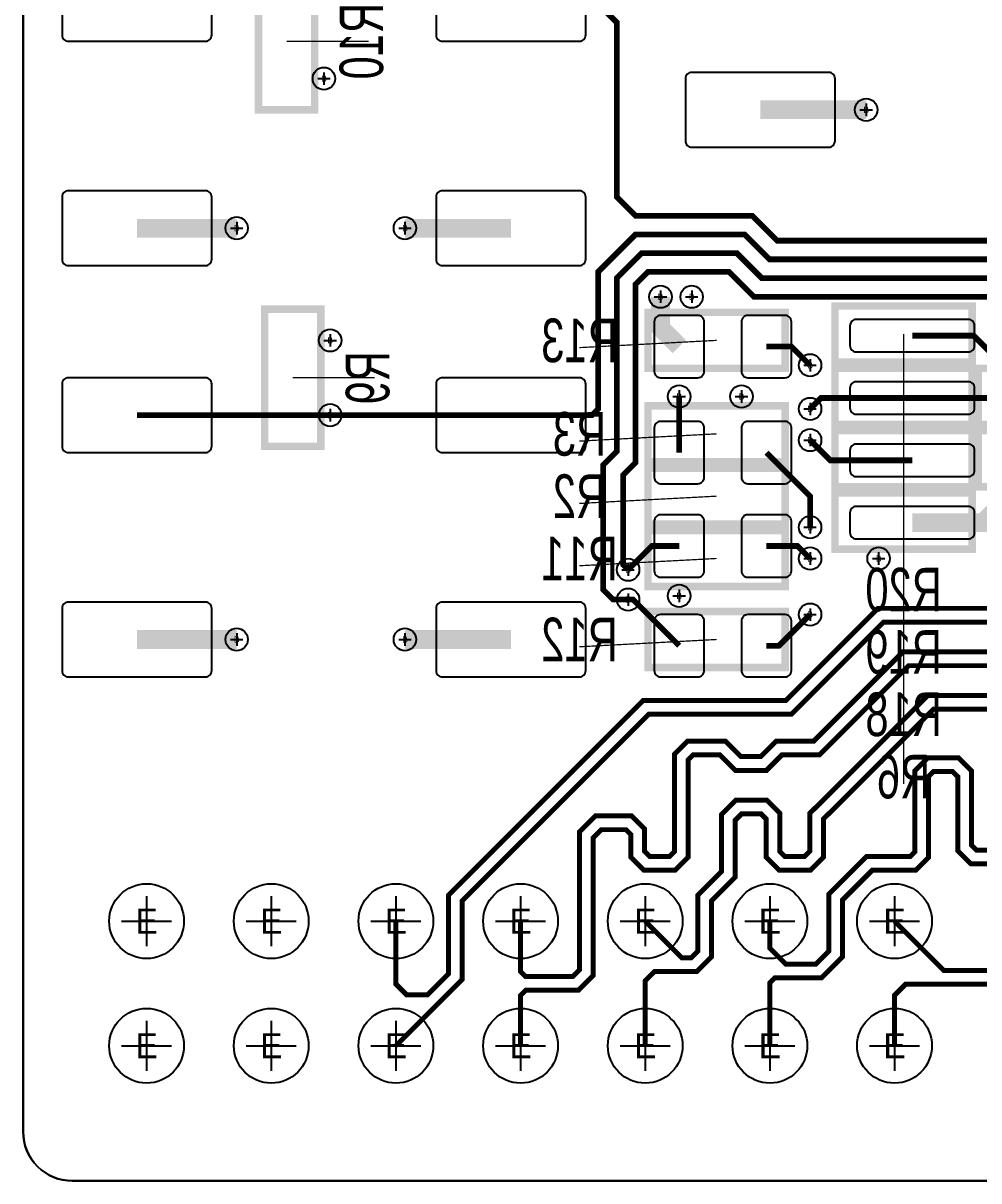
# Model space of a CAD drawing. Extents: x 9975 to 15325, y 4646 to 10805.
# Drawn here: x 10079 to 10845, y 4646 to 5575 of the extents above; entities that cross this region are included whole.
import ezdxf
from ezdxf.enums import TextEntityAlignment as Align

# ---------------------------------------------------------------- set-up
doc = ezdxf.new("R2010")
doc.units = 0
doc.layers.add('LX16-DDR', color=9, linetype='CONTINUOUS')

# ---------------------------------------------------------------- blocks, each defined once
blk = doc.blocks.new('FIGURE_CROSS')
for points in [[(0, 0.5), (0, -0.5)], [(-0.5, 0), (0.5, 0)]]:
    blk.add_lwpolyline(points)

msp = doc.modelspace()

# ---------------------------------------------------------------- linework, layer by layer
at = {"layer": 'LX16-DDR'}
for points in [[(10118.09, 4645.66), (13346.43, 4645.66, 0.414214), (13385.8, 4685.03), (13385.8, 7244.08, 0.414214), (13346.43, 7283.45), (10118.09, 7283.45, 0.414214), (10078.72, 7244.08), (10078.72, 4685.03, 0.414214)], [(10078.72, 7244.08, -0.414214), (10118.09, 7283.45), (13346.43, 7283.45, -0.414214), (13385.8, 7244.08), (13385.8, 4685.03, -0.414214), (13346.43, 4645.66), (10118.09, 4645.66, -0.414214), (10078.72, 4685.03)], [(10078.72, 4685.03), (10078.72, 7244.08, -0.414214), (10118.09, 7283.45), (13346.43, 7283.45, -0.414214), (13385.8, 7244.08), (13385.8, 4685.03, -0.414214), (13346.43, 4645.66), (10118.09, 4645.66, -0.414214)], [(10110, 5615), (10110, 5565, 0.414214), (10115, 5560), (10225, 5560, 0.414214), (10230, 5565), (10230, 5615, 0.414214), (10225, 5620), (10115, 5620, 0.414214)], [(10410, 5615), (10410, 5565, 0.414214), (10415, 5560), (10525, 5560, 0.414214), (10530, 5565), (10530, 5615, 0.414214), (10525, 5620), (10415, 5620, 0.414214)], [(10610, 5530), (10610, 5480, 0.414214), (10615, 5475), (10725, 5475, 0.414214), (10730, 5480), (10730, 5530, 0.414214), (10725, 5535), (10615, 5535, 0.414214)], [(10110, 5435), (10110, 5385, 0.414214), (10115, 5380), (10225, 5380, 0.414214), (10230, 5385), (10230, 5435, 0.414214), (10225, 5440), (10115, 5440, 0.414214)], [(10410, 5435), (10410, 5385, 0.414214), (10415, 5380), (10525, 5380, 0.414214), (10530, 5385), (10530, 5435, 0.414214), (10525, 5440), (10415, 5440, 0.414214)], [(10620, 5340), (10590, 5340, 0.414214), (10585, 5335), (10585, 5295, 0.414214), (10590, 5290), (10620, 5290, 0.414214), (10625, 5295), (10625, 5335, 0.414214)], [(10690, 5340), (10660, 5340, 0.414214), (10655, 5335), (10655, 5295, 0.414214), (10660, 5290), (10690, 5290, 0.414214), (10695, 5295), (10695, 5335, 0.414214)], [(10837, 5336.75), (10747, 5336.75, 0.414214), (10742, 5331.75), (10742, 5315.75, 0.414214), (10747, 5310.75), (10837, 5310.75, 0.414214), (10842, 5315.75), (10842, 5331.75, 0.414214)], [(10110, 5285), (10110, 5235, 0.414214), (10115, 5230), (10225, 5230, 0.414214), (10230, 5235), (10230, 5285, 0.414214), (10225, 5290), (10115, 5290, 0.414214)], [(10410, 5285), (10410, 5235, 0.414214), (10415, 5230), (10525, 5230, 0.414214), (10530, 5235), (10530, 5285, 0.414214), (10525, 5290), (10415, 5290, 0.414214)], [(10837, 5286.75), (10747, 5286.75, 0.414214), (10742, 5281.75), (10742, 5265.75, 0.414214), (10747, 5260.75), (10837, 5260.75, 0.414214), (10842, 5265.75), (10842, 5281.75, 0.414214)], [(10620, 5255), (10590, 5255, 0.414214), (10585, 5250), (10585, 5210, 0.414214), (10590, 5205), (10620, 5205, 0.414214), (10625, 5210), (10625, 5250, 0.414214)], [(10690, 5255), (10660, 5255, 0.414214), (10655, 5250), (10655, 5210, 0.414214), (10660, 5205), (10690, 5205, 0.414214), (10695, 5210), (10695, 5250, 0.414214)], [(10837, 5236.75), (10747, 5236.75, 0.414214), (10742, 5231.75), (10742, 5215.75, 0.414214), (10747, 5210.75), (10837, 5210.75, 0.414214), (10842, 5215.75), (10842, 5231.75, 0.414214)], [(10837, 5186.75), (10747, 5186.75, 0.414214), (10742, 5181.75), (10742, 5165.75, 0.414214), (10747, 5160.75), (10837, 5160.75, 0.414214), (10842, 5165.75), (10842, 5181.75, 0.414214)], [(10620, 5180), (10590, 5180, 0.414214), (10585, 5175), (10585, 5135, 0.414214), (10590, 5130), (10620, 5130, 0.414214), (10625, 5135), (10625, 5175, 0.414214)], [(10690, 5180), (10660, 5180, 0.414214), (10655, 5175), (10655, 5135, 0.414214), (10660, 5130), (10690, 5130, 0.414214), (10695, 5135), (10695, 5175, 0.414214)], [(10110, 5105), (10110, 5055, 0.414214), (10115, 5050), (10225, 5050, 0.414214), (10230, 5055), (10230, 5105, 0.414214), (10225, 5110), (10115, 5110, 0.414214)], [(10410, 5105), (10410, 5055, 0.414214), (10415, 5050), (10525, 5050, 0.414214), (10530, 5055), (10530, 5105, 0.414214), (10525, 5110), (10415, 5110, 0.414214)], [(10620, 5100), (10590, 5100, 0.414214), (10585, 5095), (10585, 5055, 0.414214), (10590, 5050), (10620, 5050, 0.414214), (10625, 5055), (10625, 5095, 0.414214)], [(10690, 5100), (10660, 5100, 0.414214), (10655, 5095), (10655, 5055, 0.414214), (10660, 5050), (10690, 5050, 0.414214), (10695, 5055), (10695, 5095, 0.414214)]]:
    msp.add_lwpolyline(points, format="xyb", close=True, dxfattribs=at)
for points, const_width in [([(11569.09, 5624.06), (11550.03, 5605), (11495, 5605), (11240, 5350), (11148.66, 5350), (11098.66, 5400), (10683.66, 5400), (10663.66, 5420), (10570, 5420), (10555, 5435), (10555, 5575), (10540, 5590), (10470, 5590)], 4.6), ([(11529.72, 5584.69), (11494.69, 5584.69), (11245, 5335), (11142.44, 5335), (11092.44, 5385), (10677.44, 5385), (10657.44, 5405), (10570, 5405), (10540, 5375), (10540, 5265), (10535, 5260), (10470, 5260)], 4.6), ([(10564, 5112), (10552, 5112), (10544, 5120), (10544, 5220), (10555, 5231), (10555, 5370), (10575, 5390), (10651.22, 5390), (10671.22, 5370), (11086.22, 5370), (11136.22, 5320), (11250, 5320), (11495, 5565), (11549.4, 5565), (11569.09, 5545.31)], 4.6), ([(10290, 5560), (10355.83, 5560)], 1), ([(11529.72, 5545.31), (11495.31, 5545.31), (11255, 5305), (11130, 5305), (11080, 5355), (10665, 5355), (10645, 5375), (10580, 5375), (10570, 5365), (10570, 5222), (10560, 5212), (10560, 5140), (10564, 5136)], 4.6), ([(10670, 5505), (10755, 5505)], 15), ([(11529.72, 5505.94), (11495.94, 5505.94), (11265, 5275), (11205, 5275), (11080, 5150), (10950, 5150), (10925, 5175), (10925, 5280), (10900, 5305), (10860, 5305), (10841.25, 5323.75), (10792, 5323.75)], 4.6), ([(10792, 5273.75), (10866.25, 5273.75), (10890, 5250), (10890, 5155), (10910, 5135), (11095, 5135), (11215, 5255), (11280, 5255), (11471.89, 5446.89), (11549.41, 5446.89), (11569.09, 5466.57)], 4.6), ([(11529.72, 5427.2), (11518.52, 5416), (11495.44, 5416), (11304.44, 5225), (11224.54, 5225), (11104.54, 5105), (10764.44, 5105), (10690.44, 5031), (10576, 5031), (10420, 4875), (10420, 4811.85), (10403.15, 4795), (10386.27, 4795), (10377.74, 4803.53), (10377.74, 4854.03)], 4), ([(10377.74, 4754.03), (10431, 4807.29), (10431, 4870.44), (10580.56, 5020), (10695, 5020), (10769, 5094), (11109.1, 5094), (11229.1, 5214), (11309, 5214), (11500, 5405), (11546.89, 5405), (11569.09, 5427.2)], 4), ([(10170, 5410), (10250, 5410)], 15), ([(10470, 5410), (10385, 5410)], 15), ([(10605, 5315), (10590, 5330), (10590, 5355)], 15), ([(10785, 5325), (10785, 5114.17)], 1), ([(10635, 5320), (10525, 5314.17)], 1), ([(10675, 5315), (10695, 5315), (10710, 5300)], 4.6), ([(10295, 5290), (10360.83, 5290)], 1), ([(10605, 5230), (10605, 5275)], 4.6), ([(10710, 5265), (10718.75, 5273.75), (10792, 5273.75)], 4.6), ([(10785, 5275), (10785, 5064.17)], 1), ([(10325, 5260), (10170, 5260)], 4.6), ([(10470, 5260), (10325, 5260)], 4.6), ([(10635, 5245), (10525, 5239.17)], 1), ([(10792, 5223.75), (10726.25, 5223.75), (10710, 5240)], 4.6), ([(10710, 5170), (10710, 5195), (10675, 5230)], 4.6), ([(10785, 5225), (10785, 5014.17)], 1), ([(10792, 5173.75), (10848.75, 5173.75), (10870, 5195)], 15), ([(10635, 5195), (10525, 5189.17)], 1), ([(10785, 5175), (10785, 4964.17)], 1), ([(10564, 5136), (10583, 5155), (10605, 5155)], 4.6), ([(10675, 5155), (10700, 5155), (10710, 5145)], 4.6), ([(10635, 5145), (10525, 5139.17)], 1), ([(10605, 5075), (10568, 5112), (10564, 5112)], 4.6), ([(10710, 5100), (10685, 5075), (10675, 5075)], 4.6), ([(10170, 5080), (10250, 5080)], 15), ([(10470, 5080), (10385, 5080)], 15), ([(10477.74, 4854.03), (10477.74, 4813.53), (10481.74, 4809.53), (10519.53, 4809.53), (10525, 4815), (10525, 4925.56), (10537.86, 4938.42), (10566.78, 4938.42), (10577.22, 4927.98), (10577.22, 4910), (10581.22, 4906), (10597.22, 4906), (10601.22, 4910), (10601.22, 4987.98), (10611.66, 4998.42), (10642.14, 4998.42), (10654.56, 4986), (10670.44, 4986), (10682.86, 4998.42), (10712.86, 4998.42), (10784.44, 5070), (11129.44, 5070)], 4), ([(10635, 5080), (10525, 5074.17)], 1), ([(10477.74, 4754.03), (10477.74, 4794.53), (10481.74, 4798.53), (10524.09, 4798.53), (10536, 4810.44), (10536, 4921), (10542.42, 4927.42), (10562.22, 4927.42), (10566.22, 4923.42), (10566.22, 4905.44), (10576.66, 4895), (10601.78, 4895), (10612.22, 4905.44), (10612.22, 4983.42), (10616.22, 4987.42), (10637.58, 4987.42), (10650, 4975), (10675, 4975), (10687.42, 4987.42), (10717.42, 4987.42), (10789, 5059), (11134, 5059)], 4), ([(11144.44, 5035), (10804.44, 5035), (10720.44, 4951), (10709.73, 4940.56), (10709.73, 4910), (10705.73, 4906), (10689.73, 4906), (10685.73, 4910), (10685.73, 4940.56), (10675.29, 4951), (10650.44, 4951), (10639, 4939.56), (10639, 4894), (10620, 4875), (10620, 4830), (10614.53, 4824.53), (10607.24, 4824.53), (10577.74, 4854.03)], 4), ([(11149, 5024), (10809, 5024), (10728.17, 4943.17), (10724.92, 4940), (10724.73, 4940), (10720.73, 4936), (10720.73, 4905.44), (10710.29, 4895), (10685.17, 4895), (10674.73, 4905.44), (10674.73, 4936), (10670.73, 4940), (10655, 4940), (10650, 4935), (10650, 4889.44), (10631, 4870.44), (10631, 4825.44), (10619.09, 4813.53), (10585, 4813.53), (10577.74, 4806.27), (10577.74, 4754.03)], 4), ([(10859.44, 4911), (10843.44, 4911), (10839.44, 4915), (10839.44, 4974.56), (10829, 4985), (10804.44, 4985), (10794, 4974.56), (10794, 4909.56), (10790.44, 4906), (10755.44, 4906), (10725, 4875.56), (10725, 4830), (10714.53, 4819.53), (10690.47, 4819.53), (10677.74, 4832.26), (10677.74, 4854.03)], 4), ([(10864, 4900), (10838.88, 4900), (10828.44, 4910.44), (10828.44, 4970), (10824.44, 4974), (10809, 4974), (10805, 4970), (10805, 4905), (10795, 4895), (10760, 4895), (10736, 4871), (10736, 4825.44), (10719.09, 4808.53), (10681.74, 4808.53), (10677.74, 4804.53), (10677.74, 4754.03)], 4), ([(10777.74, 4854.03), (10817.24, 4814.53), (11014.53, 4814.53)], 4), ([(10777.74, 4754.03), (10777.74, 4794.53), (10786.74, 4803.53), (11019.09, 4803.53)], 4)]:
    msp.add_lwpolyline(points, dxfattribs=dict(at, const_width=const_width))
at = {"layer": 'LX16-DDR', "const_width": 6}
for points in [[(10312.5, 5505), (10267.5, 5505), (10267.5, 5615), (10312.5, 5615)], [(10730, 5302.5), (10730, 5347.5), (10840, 5347.5), (10840, 5302.5)], [(10272.5, 5345), (10317.5, 5345), (10317.5, 5235), (10272.5, 5235)], [(10690, 5342.5), (10690, 5297.5), (10580, 5297.5), (10580, 5342.5)], [(10730, 5252.5), (10730, 5297.5), (10840, 5297.5), (10840, 5252.5)], [(10845, 5252.5), (10845, 5297.5), (10955, 5297.5), (10955, 5252.5)], [(10580, 5222.5), (10580, 5267.5), (10690, 5267.5), (10690, 5222.5)], [(10730, 5202.5), (10730, 5247.5), (10840, 5247.5), (10840, 5202.5)], [(10845, 5202.5), (10845, 5247.5), (10955, 5247.5), (10955, 5202.5)], [(10580, 5172.5), (10580, 5217.5), (10690, 5217.5), (10690, 5172.5)], [(10840, 5197.5), (10840, 5152.5), (10730, 5152.5), (10730, 5197.5)], [(10690, 5167.5), (10690, 5122.5), (10580, 5122.5), (10580, 5167.5)], [(10690, 5102.5), (10690, 5057.5), (10580, 5057.5), (10580, 5102.5)]]:
    msp.add_lwpolyline(points, close=True, dxfattribs=at)
at = {"layer": 'LX16-DDR'}
for centre, radius in [((10320, 5530), 9), ((10755, 5505), 9), ((10250, 5410), 9), ((10385, 5410), 9), ((10590, 5355), 9), ((10615, 5355), 9), ((10325, 5320), 9), ((10710, 5300), 9), ((10605, 5275), 9), ((10655, 5275), 9), ((10325, 5260), 9), ((10710, 5265), 9), ((10710, 5240), 9), ((10710, 5170), 9), ((10710, 5145), 9), ((10765, 5145), 9), ((10564, 5136), 9), ((10564, 5112), 9), ((10605, 5115), 9), ((10710, 5100), 9), ((10250, 5080), 9), ((10385, 5080), 9), ((10177.74, 4854.03), 30), ((10277.74, 4854.03), 30), ((10377.74, 4854.03), 30), ((10477.74, 4854.03), 30), ((10577.74, 4854.03), 30), ((10677.74, 4854.03), 30), ((10777.74, 4854.03), 30), ((10177.74, 4754.03), 30), ((10277.74, 4754.03), 30), ((10377.74, 4754.03), 30), ((10477.74, 4754.03), 30), ((10577.74, 4754.03), 30), ((10677.74, 4754.03), 30), ((10777.74, 4754.03), 30)]:
    msp.add_circle(centre, radius, dxfattribs=at)

# ---------------------------------------------------------------- block references
for p, xscale, yscale in [((10320, 5530), 10, 10), ((10755, 5505), 10, 10), ((10250, 5410), 10, 10), ((10385, 5410), 10, 10), ((10590, 5355), 10, 10), ((10615, 5355), 10, 10), ((10325, 5320), 10, 10), ((10710, 5300), 10, 10), ((10605, 5275), 10, 10), ((10655, 5275), 10, 10), ((10710, 5265), 10, 10), ((10325, 5260), 10, 10), ((10710, 5240), 10, 10), ((10710, 5170), 10, 10), ((10710, 5145), 10, 10), ((10765, 5145), 10, 10), ((10564, 5136), 10, 10), ((10605, 5115), 10, 10), ((10564, 5112), 10, 10), ((10710, 5100), 10, 10), ((10250, 5080), 10, 10), ((10385, 5080), 10, 10), ((10177.74, 4854.03), 40, 40), ((10277.74, 4854.03), 40, 40), ((10377.74, 4854.03), 40, 40), ((10477.74, 4854.03), 40, 40), ((10577.74, 4854.03), 40, 40), ((10677.74, 4854.03), 40, 40), ((10777.74, 4854.03), 40, 40), ((10177.74, 4754.03), 40, 40), ((10277.74, 4754.03), 40, 40), ((10377.74, 4754.03), 40, 40), ((10477.74, 4754.03), 40, 40), ((10577.74, 4754.03), 40, 40), ((10677.74, 4754.03), 40, 40), ((10777.74, 4754.03), 40, 40)]:
    msp.add_blockref('FIGURE_CROSS', p, dxfattribs=dict(at, xscale=xscale, yscale=yscale))

# ---------------------------------------------------------------- texts
at = {"layer": 'LX16-DDR', "text_generation_flag": 2, "width": 0.714286}
for s, p in [('R10', (10367.5, 5560)), ('R9', (10372.5, 5290))]:
    msp.add_text(s, height=35, rotation=90, dxfattribs=at).set_placement(p, align=Align.CENTER)
at = {"layer": 'LX16-DDR'}
for s, height, p in [('B', 5, (10320, 5530)), ('B', 5, (10755, 5505)), ('B', 5, (10250, 5410)), ('B', 5, (10385, 5410)), ('B', 5, (10590, 5355)), ('B', 5, (10615, 5355)), ('B', 5, (10325, 5320)), ('B', 5, (10710, 5300)), ('B', 5, (10605, 5275)), ('B', 5, (10655, 5275)), ('B', 5, (10710, 5265)), ('B', 5, (10325, 5260)), ('B', 5, (10710, 5240)), ('B', 5, (10710, 5170)), ('B', 5, (10710, 5145)), ('B', 5, (10765, 5145)), ('B', 5, (10564, 5136)), ('B', 5, (10564, 5112)), ('B', 5, (10605, 5115)), ('B', 5, (10710, 5100)), ('B', 5, (10250, 5080)), ('B', 5, (10385, 5080)), ('E', 20, (10177.74, 4854.03)), ('E', 20, (10277.74, 4854.03)), ('E', 20, (10377.74, 4854.03)), ('E', 20, (10477.74, 4854.03)), ('E', 20, (10577.74, 4854.03)), ('E', 20, (10677.74, 4854.03)), ('E', 20, (10777.74, 4854.03)), ('E', 20, (10177.74, 4754.03)), ('E', 20, (10277.74, 4754.03)), ('E', 20, (10377.74, 4754.03)), ('E', 20, (10477.74, 4754.03)), ('E', 20, (10577.74, 4754.03)), ('E', 20, (10677.74, 4754.03)), ('E', 20, (10777.74, 4754.03))]:
    msp.add_text(s, height=height, dxfattribs=at).set_placement(p, align=Align.MIDDLE_CENTER)
at = {"layer": 'LX16-DDR', "text_generation_flag": 2, "width": 0.714286}
for s, p in [('R13', (10525, 5302.5)), ('R3', (10525, 5227.5)), ('R2', (10525, 5177.5)), ('R11', (10525, 5127.5)), ('R20', (10785, 5102.5)), ('R12', (10525, 5062.5)), ('R19', (10785, 5052.5)), ('R18', (10785, 5002.5)), ('R6', (10785, 4952.5))]:
    msp.add_text(s, height=35, dxfattribs=at).set_placement(p, align=Align.CENTER)

doc.saveas('drawing.dxf')
